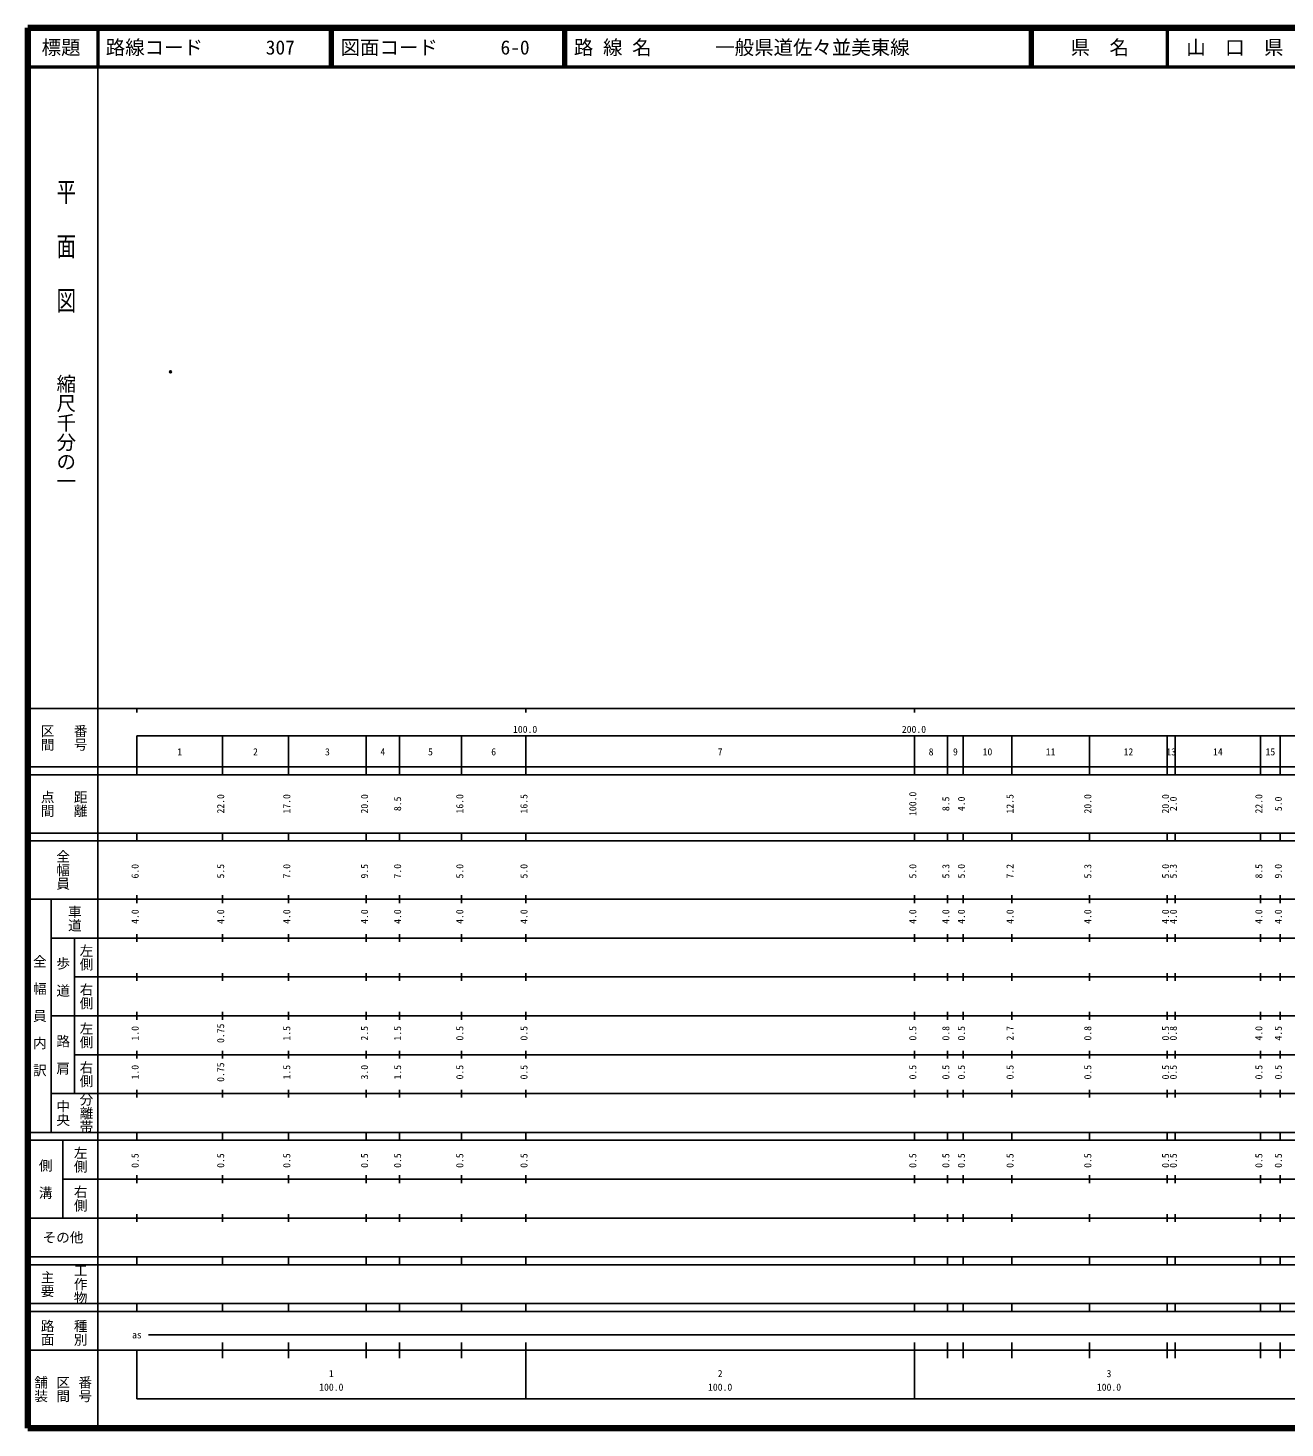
# Model space of a CAD drawing. Units: millimetres on the paper. Extents: x 40 to 680, y 20 to 380.
# Drawn here: x 40 to 363.3, y 20 to 380 of the extents above; entities that cross this region are included whole.
import ezdxf
from ezdxf.enums import TextEntityAlignment as Align

# ---------------------------------------------------------------- set-up
doc = ezdxf.new("R2010")
doc.units = ezdxf.units.MM
doc.header["$PDMODE"] = 32
doc.header["$PDSIZE"] = 0.5
doc.layers.add('M-OTRS', color=6, linetype='Continuous')
doc.layers.add('M-TTL-TXT', color=7, linetype='Continuous')
for name, color, linetype, lineweight in [('M-TTL', 2, 'Continuous', 140), ('M-TTL-BAND', 7, 'Continuous', 25), ('M-TTL-LINE', 7, 'Continuous', 50)]:
    doc.layers.add(name, color=color, linetype=linetype, lineweight=lineweight)
doc.styles.add('@ＭＳ ゴシック', font='')
doc.styles.add('ＭＳ ゴシック', font='')
doc.styles.get('@ＭＳ ゴシック').set_extended_font_data('@MS Gothic')
doc.styles.get('ＭＳ ゴシック').set_extended_font_data('MS Gothic')

msp = doc.modelspace()

# ---------------------------------------------------------------- linework, layer by layer
at = {"layer": 'M-OTRS'}
msp.add_point((76.652, 291.557), dxfattribs=at)
at = {"layer": 'M-TTL'}
for p, q in [((40, 380), (40, 20)), ((680, 380), (40, 380)), ((40, 20), (680, 20))]:
    msp.add_line(p, q, dxfattribs=at)
at = {"layer": 'M-TTL-BAND'}
for p, q in [((58, 370), (58, 20)), ((40, 205), (579, 205)), ((68, 205), (68, 204)), ((168, 205), (168, 204)), ((268, 205), (268, 204)), ((68, 198), (579, 198)), ((68, 198), (68, 188)), ((90, 188), (90, 198)), ((107, 188), (107, 198)), ((127, 188), (127, 198)), ((135.5, 188), (135.5, 198)), ((151.5, 188), (151.5, 198)), ((168, 188), (168, 198)), ((268, 188), (268, 198)), ((276.5, 188), (276.5, 198)), ((280.5, 188), (280.5, 198)), ((293, 188), (293, 198)), ((313, 188), (313, 198)), ((333, 188), (333, 198)), ((335, 188), (335, 198)), ((357, 188), (357, 198)), ((362, 188), (362, 198)), ((40, 190), (579, 190)), ((40, 188), (579, 188)), ((40, 173), (579, 173)), ((68, 171), (68, 173)), ((90, 171), (90, 173)), ((107, 171), (107, 173)), ((127, 171), (127, 173)), ((135.5, 171), (135.5, 173)), ((151.5, 171), (151.5, 173)), ((168, 171), (168, 173)), ((268, 171), (268, 173)), ((276.5, 171), (276.5, 173)), ((280.5, 171), (280.5, 173)), ((293, 171), (293, 173)), ((313, 171), (313, 173)), ((333, 171), (333, 173)), ((335, 171), (335, 173)), ((357, 171), (357, 173)), ((362, 171), (362, 173)), ((40, 171), (579, 171)), ((40, 156), (579, 156)), ((46, 96), (46, 156)), ((68, 155), (68, 157)), ((90, 155), (90, 157)), ((107, 155), (107, 157)), ((127, 155), (127, 157)), ((135.5, 155), (135.5, 157)), ((151.5, 155), (151.5, 157)), ((168, 155), (168, 157)), ((268, 155), (268, 157)), ((276.5, 155), (276.5, 157)), ((280.5, 155), (280.5, 157)), ((293, 155), (293, 157)), ((313, 155), (313, 157)), ((333, 155), (333, 157)), ((335, 155), (335, 157)), ((357, 155), (357, 157)), ((362, 155), (362, 157)), ((46, 146), (579, 146)), ((52, 146), (52, 106)), ((68, 145), (68, 147)), ((90, 145), (90, 147)), ((107, 145), (107, 147)), ((127, 145), (127, 147)), ((135.5, 145), (135.5, 147)), ((151.5, 145), (151.5, 147)), ((168, 145), (168, 147)), ((268, 145), (268, 147)), ((276.5, 145), (276.5, 147)), ((280.5, 145), (280.5, 147)), ((293, 145), (293, 147)), ((313, 145), (313, 147)), ((333, 145), (333, 147)), ((335, 145), (335, 147)), ((357, 145), (357, 147)), ((362, 145), (362, 147)), ((68, 135), (68, 137)), ((90, 135), (90, 137)), ((107, 135), (107, 137)), ((127, 135), (127, 137)), ((135.5, 135), (135.5, 137)), ((151.5, 135), (151.5, 137)), ((168, 135), (168, 137)), ((268, 135), (268, 137)), ((276.5, 135), (276.5, 137)), ((280.5, 135), (280.5, 137)), ((293, 135), (293, 137)), ((313, 135), (313, 137)), ((333, 135), (333, 137)), ((335, 135), (335, 137)), ((357, 135), (357, 137)), ((362, 135), (362, 137)), ((52, 136), (579, 136)), ((46, 126), (579, 126)), ((68, 125), (68, 127)), ((90, 125), (90, 127)), ((107, 125), (107, 127)), ((127, 125), (127, 127)), ((135.5, 125), (135.5, 127)), ((151.5, 125), (151.5, 127)), ((168, 125), (168, 127)), ((268, 125), (268, 127)), ((276.5, 125), (276.5, 127)), ((280.5, 125), (280.5, 127)), ((293, 125), (293, 127)), ((313, 125), (313, 127)), ((333, 125), (333, 127)), ((335, 125), (335, 127)), ((357, 125), (357, 127)), ((362, 125), (362, 127)), ((52, 116), (579, 116)), ((68, 115), (68, 117)), ((90, 115), (90, 117)), ((107, 115), (107, 117)), ((127, 115), (127, 117)), ((135.5, 115), (135.5, 117)), ((151.5, 115), (151.5, 117)), ((168, 115), (168, 117)), ((268, 115), (268, 117)), ((276.5, 115), (276.5, 117)), ((280.5, 115), (280.5, 117)), ((293, 115), (293, 117)), ((313, 115), (313, 117)), ((333, 115), (333, 117)), ((335, 115), (335, 117)), ((357, 115), (357, 117)), ((362, 115), (362, 117)), ((46, 106), (579, 106)), ((68, 105), (68, 107)), ((90, 105), (90, 107)), ((107, 105), (107, 107)), ((127, 105), (127, 107)), ((135.5, 105), (135.5, 107)), ((151.5, 105), (151.5, 107)), ((168, 105), (168, 107)), ((268, 105), (268, 107)), ((276.5, 105), (276.5, 107)), ((280.5, 105), (280.5, 107)), ((293, 105), (293, 107)), ((313, 105), (313, 107)), ((333, 105), (333, 107)), ((335, 105), (335, 107)), ((357, 105), (357, 107)), ((362, 105), (362, 107)), ((40, 96), (579, 96)), ((40, 94), (579, 94)), ((49, 94), (49, 74)), ((68, 94), (68, 96)), ((90, 94), (90, 96)), ((107, 94), (107, 96)), ((127, 94), (127, 96)), ((135.5, 94), (135.5, 96)), ((151.5, 94), (151.5, 96)), ((168, 94), (168, 96)), ((268, 94), (268, 96)), ((276.5, 94), (276.5, 96)), ((280.5, 94), (280.5, 96)), ((293, 94), (293, 96)), ((313, 94), (313, 96)), ((333, 94), (333, 96)), ((335, 94), (335, 96)), ((357, 94), (357, 96)), ((362, 94), (362, 96)), ((49, 84), (579, 84)), ((68, 83), (68, 85)), ((90, 83), (90, 85)), ((107, 83), (107, 85)), ((127, 83), (127, 85)), ((135.5, 83), (135.5, 85)), ((151.5, 83), (151.5, 85)), ((168, 83), (168, 85)), ((268, 83), (268, 85)), ((276.5, 83), (276.5, 85)), ((280.5, 83), (280.5, 85)), ((293, 83), (293, 85)), ((313, 83), (313, 85)), ((333, 83), (333, 85)), ((335, 83), (335, 85)), ((357, 83), (357, 85)), ((362, 83), (362, 85)), ((40, 74), (579, 74)), ((68, 73), (68, 75)), ((90, 73), (90, 75)), ((107, 73), (107, 75)), ((127, 73), (127, 75)), ((135.5, 73), (135.5, 75)), ((151.5, 73), (151.5, 75)), ((168, 73), (168, 75)), ((268, 73), (268, 75)), ((276.5, 73), (276.5, 75)), ((280.5, 73), (280.5, 75)), ((293, 73), (293, 75)), ((313, 73), (313, 75)), ((333, 73), (333, 75)), ((335, 73), (335, 75)), ((357, 73), (357, 75)), ((362, 73), (362, 75)), ((40, 64), (579, 64)), ((40, 62), (579, 62)), ((68, 62), (68, 64)), ((90, 62), (90, 64)), ((107, 62), (107, 64)), ((127, 62), (127, 64)), ((135.5, 62), (135.5, 64)), ((151.5, 62), (151.5, 64)), ((168, 62), (168, 64)), ((268, 62), (268, 64)), ((276.5, 62), (276.5, 64)), ((280.5, 62), (280.5, 64)), ((293, 62), (293, 64)), ((313, 62), (313, 64)), ((333, 62), (333, 64)), ((335, 62), (335, 64)), ((357, 62), (357, 64)), ((362, 62), (362, 64)), ((40, 52), (579, 52)), ((68, 50), (68, 52)), ((90, 50), (90, 52)), ((107, 50), (107, 52)), ((127, 50), (127, 52)), ((135.5, 50), (135.5, 52)), ((151.5, 50), (151.5, 52)), ((168, 50), (168, 52)), ((268, 50), (268, 52)), ((276.5, 50), (276.5, 52)), ((280.5, 50), (280.5, 52)), ((293, 50), (293, 52)), ((313, 50), (313, 52)), ((333, 50), (333, 52)), ((335, 50), (335, 52)), ((357, 50), (357, 52)), ((362, 50), (362, 52)), ((40, 50), (579, 50)), ((71, 44), (565, 44)), ((40, 40), (579, 40)), ((68, 40), (68, 27.5)), ((90, 38), (90, 42)), ((107, 38), (107, 42)), ((127, 38), (127, 42)), ((135.5, 38), (135.5, 42)), ((151.5, 38), (151.5, 42)), ((168, 27.5), (168, 42)), ((268, 27.5), (268, 42)), ((276.5, 38), (276.5, 42)), ((280.5, 38), (280.5, 42)), ((293, 38), (293, 42)), ((313, 38), (313, 42)), ((333, 38), (333, 42)), ((335, 38), (335, 42)), ((357, 38), (357, 42)), ((362, 38), (362, 42)), ((68, 27.5), (579, 27.5))]:
    msp.add_line(p, q, dxfattribs=at)
at = {"layer": 'M-TTL-LINE'}
for p, q in [((58, 380), (58, 370)), ((117.75, 380), (117.75, 370)), ((118.25, 380), (118.25, 370)), ((177.75, 380), (177.75, 370)), ((178.25, 380), (178.25, 370)), ((297.75, 380), (297.75, 370)), ((298.25, 380), (298.25, 370)), ((333, 380), (333, 370)), ((40, 370), (680, 370))]:
    msp.add_line(p, q, dxfattribs=at)

# ---------------------------------------------------------------- texts
at = {"layer": 'M-TTL-BAND', "style": '@ＭＳ ゴシック', "width": 1.4}
msp.add_text('平  面  図', height=3.666, rotation=270, dxfattribs=at).set_placement((49.777, 306.475), align=Align.MIDDLE_RIGHT)
at = {"layer": 'M-TTL-BAND', "style": '@ＭＳ ゴシック'}
msp.add_text('縮尺千分の一', height=3.666, rotation=270, dxfattribs=at).set_placement((49.777, 261.03), align=Align.MIDDLE_RIGHT)
for s, p in [('区間', (45, 197.5)), ('番号', (53.5, 197.5)), ('点間', (45, 180.5)), ('距離', (53.5, 180.5)), ('全幅員', (49, 163.5)), ('車道', (52, 151)), ('左側', (55, 141)), ('全\u3000幅\u3000員\u3000内\u3000訳', (43, 126)), ('歩\u3000道', (49, 136)), ('右側', (55, 131)), ('左側', (55, 121)), ('路\u3000肩', (49, 116)), ('右側', (55, 111)), ('分離帯', (55, 101)), ('中央', (49, 101)), ('左側', (53.5, 89)), ('側\u3000溝', (44.5, 84)), ('右側', (53.5, 79)), ('工作物', (53.5, 57)), ('主要', (45, 57)), ('路面', (45, 44.5)), ('種別', (53.5, 44.5)), ('舗装', (43.333, 30)), ('区間', (49, 30)), ('番号', (54.667, 30))]:
    msp.add_text(s, height=2.566, rotation=270, dxfattribs=at).set_placement(p, align=Align.MIDDLE_CENTER)
at = {"layer": 'M-TTL-BAND', "style": 'ＭＳ ゴシック'}
for s, p in [('100.0', (167.844, 198.195)), ('200.0', (267.844, 198.195)), ('1', (79, 192.405)), ('2', (98.5, 192.405)), ('3', (117, 192.405)), ('4', (131.25, 192.405)), ('5', (143.5, 192.405)), ('6', (159.75, 192.405)), ('7', (218, 192.405)), ('8', (272.25, 192.405)), ('9', (278.5, 192.405)), ('10', (286.75, 192.405)), ('11', (303, 192.405)), ('12', (323, 192.405)), ('13', (334, 192.405)), ('14', (346, 192.405)), ('15', (359.5, 192.405)), ('as', (68, 42.5)), ('1', (118, 32.523)), ('2', (218, 32.523)), ('3', (318, 32.523)), ('100.0', (118, 29.033)), ('100.0', (218, 29.033)), ('100.0', (318, 29.033))]:
    msp.add_text(s, height=1.833, dxfattribs=at).set_placement(p, align=Align.BOTTOM_CENTER)
for s, p in [('22.0', (91, 180.5)), ('17.0', (108, 180.5)), ('20.0', (128, 180.5)), ('8.5', (136.5, 180.5)), ('16.0', (152.5, 180.5)), ('16.5', (169, 180.5)), ('100.0', (269, 180.5)), ('8.5', (277.5, 180.5)), ('4.0', (281.5, 180.5)), ('12.5', (294, 180.5)), ('20.0', (314, 180.5)), ('20.0', (334, 180.5)), ('2.0', (336, 180.5)), ('22.0', (358, 180.5)), ('5.0', (363, 180.5)), ('6.0', (69, 163.174)), ('5.5', (91, 163.174)), ('7.0', (108, 163.174)), ('9.5', (128, 163.174)), ('7.0', (136.5, 163.174)), ('5.0', (152.5, 163.174)), ('5.0', (169, 163.174)), ('5.0', (269, 163.174)), ('5.3', (277.5, 163.174)), ('5.0', (281.5, 163.174)), ('7.2', (294, 163.174)), ('5.3', (314, 163.174)), ('5.0', (334, 163.174)), ('5.3', (336, 163.174)), ('8.5', (358, 163.174)), ('9.0', (363, 163.174)), ('4.0', (69, 151.5)), ('4.0', (91, 151.5)), ('4.0', (108, 151.5)), ('4.0', (128, 151.5)), ('4.0', (136.5, 151.5)), ('4.0', (152.5, 151.5)), ('4.0', (169, 151.5)), ('4.0', (269, 151.5)), ('4.0', (277.5, 151.5)), ('4.0', (281.5, 151.5)), ('4.0', (294, 151.5)), ('4.0', (314, 151.5)), ('4.0', (334, 151.5)), ('4.0', (336, 151.5)), ('4.0', (358, 151.5)), ('4.0', (363, 151.5)), ('1.0', (69, 121.5)), ('0.75', (91, 121.5)), ('1.5', (108, 121.5)), ('2.5', (128, 121.5)), ('1.5', (136.5, 121.5)), ('0.5', (152.5, 121.5)), ('0.5', (169, 121.5)), ('0.5', (269, 121.5)), ('0.8', (277.5, 121.5)), ('0.5', (281.5, 121.5)), ('2.7', (294, 121.5)), ('0.8', (314, 121.5)), ('0.5', (334, 121.5)), ('0.8', (336, 121.5)), ('4.0', (358, 121.5)), ('4.5', (363, 121.5)), ('1.0', (69, 111.5)), ('0.75', (91, 111.5)), ('1.5', (108, 111.5)), ('3.0', (128, 111.5)), ('1.5', (136.5, 111.5)), ('0.5', (152.5, 111.5)), ('0.5', (169, 111.5)), ('0.5', (269, 111.5)), ('0.5', (277.5, 111.5)), ('0.5', (281.5, 111.5)), ('0.5', (294, 111.5)), ('0.5', (314, 111.5)), ('0.5', (334, 111.5)), ('0.5', (336, 111.5)), ('0.5', (358, 111.5)), ('0.5', (363, 111.5)), ('0.5', (69, 88.764)), ('0.5', (91, 88.764)), ('0.5', (108, 88.764)), ('0.5', (128, 88.764)), ('0.5', (136.5, 88.764)), ('0.5', (152.5, 88.764)), ('0.5', (169, 88.764)), ('0.5', (269, 88.764)), ('0.5', (277.5, 88.764)), ('0.5', (281.5, 88.764)), ('0.5', (294, 88.764)), ('0.5', (314, 88.764)), ('0.5', (334, 88.764)), ('0.5', (336, 88.764)), ('0.5', (358, 88.764)), ('0.5', (363, 88.764))]:
    msp.add_text(s, height=1.833, rotation=90, dxfattribs=at).set_placement(p, align=Align.BOTTOM_CENTER)
msp.add_text('その他', height=2.566, dxfattribs=at).set_placement((49, 69), align=Align.MIDDLE_CENTER)
at = {"layer": 'M-TTL-TXT', "style": 'ＭＳ ゴシック'}
for s, p in [('標題', (48.5, 375)), ('県\u3000名', (315.625, 375)), ('山\u3000口\u3000県', (350.375, 375))]:
    msp.add_text(s, height=3.666, dxfattribs=at).set_placement(p, align=Align.MIDDLE_CENTER)
for s, p in [('路線コード', (60, 375)), ('307', (101.142, 375)), ('図面コード', (120.38, 375)), ('6-0', (161.521, 375)), ('路 線 名', (180.38, 375)), ('一般県道佐々並美東線', (216.734, 375))]:
    msp.add_text(s, height=3.666, dxfattribs=at).set_placement(p, align=Align.MIDDLE_LEFT)

doc.saveas('drawing.dxf')
